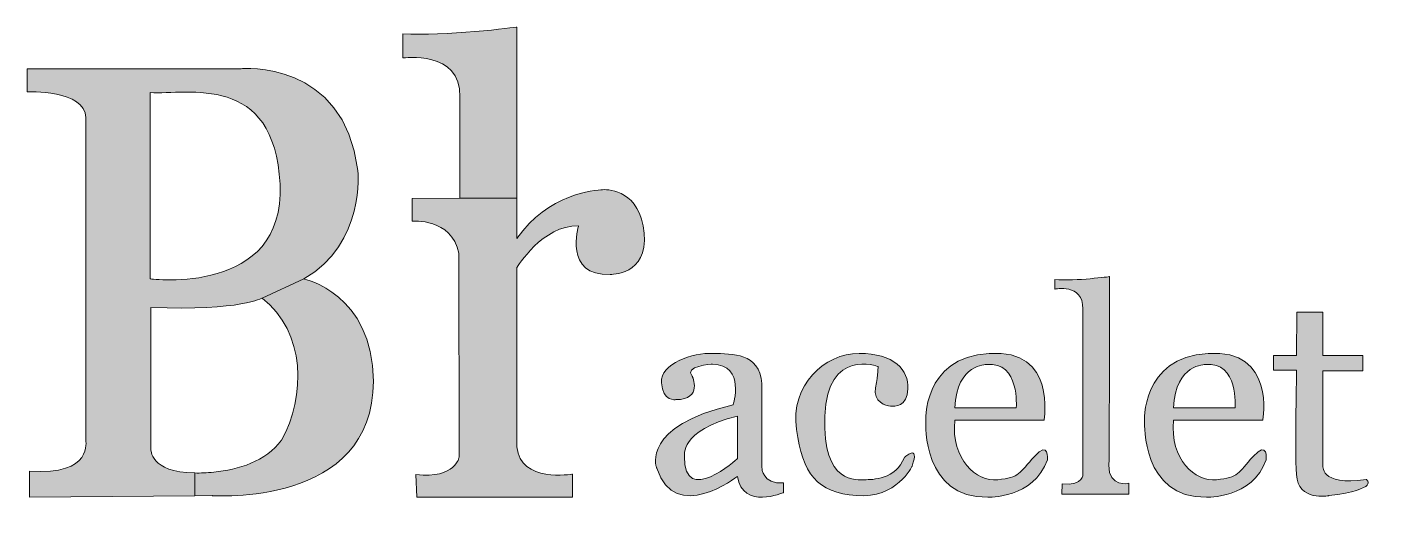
# Model space of a CAD drawing. Header units: inches. Extents: x -101 to 909, y 105 to 476.
import ezdxf

# ---------------------------------------------------------------- set-up
doc = ezdxf.new("R2010")
doc.units = ezdxf.units.IN
doc.header["$MEASUREMENT"] = 0
doc.layers.add('Ebene 1', color=7, linetype='Continuous')

# ---------------------------------------------------------------- blocks, each defined once
blk = doc.blocks.new('block 5')
at = {"layer": 'Ebene 1', "true_color": 0xa1a1a1}
h = blk.add_hatch(color=253, dxfattribs=at)
h.dxf.hatch_style = 2
edge = h.paths.add_edge_path()
edge.add_spline(control_points=[(665.8, 287.5), (681.9, 286.3), (706.7, 289.7), (706.7, 289.7), (706.7, 289.7), (706.6, 165.9), (706.2, 149.1), (705.9, 132.2), (721, 135.6), (721, 135.6), (721, 135.6), (721, 127.6), (721, 127.6), (721, 127.6), (671.2, 127.6), (671.2, 127.6), (671.2, 127.6), (671.3, 135.2), (671.3, 135.2), (688.1, 133.6), (686.7, 142.7), (686.7, 142.7), (686.7, 142.7), (686.5, 246.1), (686.8, 265.6), (687.1, 285.1), (665.8, 280.4), (665.8, 280.4), (665.8, 280.4), (665.8, 287.5), (665.8, 287.5), (665.8, 287.5), (665.8, 287.5), (665.8, 287.5)], knot_values=[0, 0, 0, 0, 1, 1, 1, 2, 2, 2, 3, 3, 3, 4, 4, 4, 5, 5, 5, 6, 6, 6, 7, 7, 7, 8, 8, 8, 9, 9, 9, 10, 10, 10, 11, 11, 11, 11], degree=3, periodic=1)
h = blk.add_hatch(color=253, dxfattribs=at)
h.dxf.hatch_style = 2
edge = h.paths.add_edge_path()
edge.add_spline(control_points=[(898.1, 138.5), (898.1, 138.5), (909, 131.3), (870.2, 126.4), (870.2, 126.4), (847.2, 121.7), (846, 142.2), (844.9, 162.6), (846.2, 219.9), (846.2, 219.9), (846.2, 219.9), (829, 220), (829, 220), (829, 220), (829, 231), (829, 231), (829, 231), (846.2, 231), (846.2, 231), (846.2, 231), (846.4, 263.2), (846.4, 263.2), (846.4, 263.2), (865.8, 263.2), (865.8, 263.2), (865.8, 263.2), (865.8, 231), (865.8, 231), (865.8, 231), (895.6, 231), (895.6, 231), (895.6, 231), (895.6, 219.5), (895.6, 219.5), (895.6, 219.5), (865.8, 219.5), (865.8, 219.5), (865.8, 219.5), (865.8, 149.4), (865.8, 149.4), (865.8, 149.4), (862.8, 133.3), (898.1, 138.5)], knot_values=[0, 0, 0, 0, 1, 1, 1, 2, 2, 2, 3, 3, 3, 4, 4, 4, 5, 5, 5, 6, 6, 6, 7, 7, 7, 8, 8, 8, 9, 9, 9, 10, 10, 10, 11, 11, 11, 12, 12, 12, 13, 13, 13, 14, 14, 14, 14], degree=3, periodic=1)
h = blk.add_hatch(color=253, dxfattribs=at)
h.dxf.hatch_style = 2
edge = h.paths.add_edge_path()
edge.add_spline(control_points=[(463.6, 135.9), (463.6, 135.9), (463.6, 128.7), (463.6, 128.7), (463.6, 128.7), (433.2, 115.5), (429.2, 140.8), (429.2, 140.8), (382.7, 104.6), (369.1, 146.8), (369, 147.1), (368.9, 147.4), (368.8, 147.7), (368.8, 147.7), (357.6, 178.5), (426, 194), (426, 194), (435.5, 223.8), (410.5, 224.4), (410.5, 224.4), (388.7, 223), (395.5, 215.5), (395.5, 215.5), (403.6, 198), (383.3, 198), (383.3, 198), (373.4, 196.3), (372.5, 210.6), (371.6, 225), (396, 233), (410.9, 232.5), (425.8, 231.9), (445.2, 233.3), (447.5, 210), (447.5, 210), (447.5, 147.1), (447.5, 147.1), (447.5, 147.1), (447.5, 134.8), (463.6, 135.9)], knot_values=[0, 0, 0, 0, 1, 1, 1, 2, 2, 2, 3, 3, 3, 4, 4, 4, 5, 5, 5, 6, 6, 6, 7, 7, 7, 8, 8, 8, 9, 9, 9, 10, 10, 10, 11, 11, 11, 12, 12, 12, 13, 13, 13, 13], degree=3, periodic=1)
edge = h.paths.add_edge_path()
edge.add_spline(control_points=[(429.2, 154), (429.2, 154), (429.2, 185.6), (429.2, 185.6), (385.5, 175.3), (389.8, 155.6), (389.8, 155.6), (388.9, 117.6), (429.2, 154), (429.2, 154)], knot_values=[0, 0, 0, 0, 1, 1, 1, 2, 2, 2, 3, 3, 3, 3], degree=3, periodic=1)
h = blk.add_hatch(color=253, dxfattribs=at)
h.dxf.hatch_style = 2
edge = h.paths.add_edge_path()
edge.add_spline(control_points=[(553.7, 154.9), (553.7, 154.9), (565.5, 165.9), (559.4, 148.3), (559.4, 148.3), (547.9, 124.1), (518, 126.4), (488.2, 128.7), (477.8, 142.9), (473.2, 175.8), (468.6, 208.8), (493.9, 232.4), (519.9, 232.5), (546, 232.5), (557.1, 219.9), (556.3, 206.1), (555.5, 192.3), (546.7, 193.1), (543.3, 193.1), (539.9, 193.1), (530.3, 196.2), (532.2, 206.9), (534.1, 217.6), (534.1, 222.6), (534.1, 222.6), (534.1, 222.6), (496.3, 237.1), (494.3, 185.6), (492.3, 134.2), (518.8, 138.2), (524.1, 138.3), (529.5, 138.3), (547.5, 138.4), (553.7, 154.9)], knot_values=[0, 0, 0, 0, 1, 1, 1, 2, 2, 2, 3, 3, 3, 4, 4, 4, 5, 5, 5, 6, 6, 6, 7, 7, 7, 8, 8, 8, 9, 9, 9, 10, 10, 10, 11, 11, 11, 11], degree=3, periodic=1)
h = blk.add_hatch(color=253, dxfattribs=at)
h.dxf.hatch_style = 2
edge = h.paths.add_edge_path()
edge.add_spline(control_points=[(650.6, 155.7), (661.8, 168.1), (660.4, 153.2), (660.4, 153.2), (650, 123.9), (615.9, 125.3), (615.9, 125.3), (567.3, 124.2), (569.6, 181), (569.6, 181), (569.6, 181), (566.5, 229.3), (617, 232.5), (667.6, 235.7), (657.8, 182.7), (657.8, 182.7), (657.8, 182.7), (591.2, 182.7), (591.2, 182.7), (588.6, 153.2), (607, 136.8), (623.3, 138.3), (639.7, 139.8), (639.4, 143.4), (650.6, 155.7)], knot_values=[0, 0, 0, 0, 1, 1, 1, 2, 2, 2, 3, 3, 3, 4, 4, 4, 5, 5, 5, 6, 6, 6, 7, 7, 7, 8, 8, 8, 8], degree=3, periodic=1)
edge = h.paths.add_edge_path()
edge.add_spline(control_points=[(637.1, 191.9), (637.1, 191.9), (640, 226.7), (615, 224.1), (615, 224.1), (592.9, 225), (591.2, 191.9), (591.2, 191.9), (637.1, 191.9), (637.1, 191.9)], knot_values=[0, 0, 0, 0, 1, 1, 1, 2, 2, 2, 3, 3, 3, 3], degree=3, periodic=1)
h = blk.add_hatch(color=253, dxfattribs=at)
h.dxf.hatch_style = 2
edge = h.paths.add_edge_path()
edge.add_spline(control_points=[(813.8, 155.7), (825, 168.1), (823.5, 153.2), (823.5, 153.2), (813.2, 123.9), (779, 125.3), (779, 125.3), (730.5, 124.2), (732.8, 181), (732.8, 181), (732.8, 181), (729.6, 229.3), (780.2, 232.5), (830.7, 235.7), (821, 182.7), (821, 182.7), (821, 182.7), (754.3, 182.7), (754.3, 182.7), (751.7, 153.2), (770.1, 136.8), (786.5, 138.3), (802.8, 139.8), (802.6, 143.4), (813.8, 155.7)], knot_values=[0, 0, 0, 0, 1, 1, 1, 2, 2, 2, 3, 3, 3, 4, 4, 4, 5, 5, 5, 6, 6, 6, 7, 7, 7, 8, 8, 8, 8], degree=3, periodic=1)
edge = h.paths.add_edge_path()
edge.add_spline(control_points=[(800.3, 191.9), (800.3, 191.9), (803.2, 226.7), (778.2, 224.1), (778.2, 224.1), (756, 225), (754.3, 191.9), (754.3, 191.9), (800.3, 191.9), (800.3, 191.9)], knot_values=[0, 0, 0, 0, 1, 1, 1, 2, 2, 2, 3, 3, 3, 3], degree=3, periodic=1)
at = {"layer": 'Ebene 1', "lineweight": 0}
for points, knots in [([(665.8, 287.5), (681.9, 286.3), (706.7, 289.7), (706.7, 289.7), (706.7, 289.7), (706.6, 165.9), (706.2, 149.1), (705.9, 132.2), (721, 135.6), (721, 135.6), (721, 135.6), (721, 127.6), (721, 127.6), (721, 127.6), (671.2, 127.6), (671.2, 127.6), (671.2, 127.6), (671.3, 135.2), (671.3, 135.2), (688.1, 133.6), (686.7, 142.7), (686.7, 142.7), (686.7, 142.7), (686.5, 246.1), (686.8, 265.6), (687.1, 285.1), (665.8, 280.4), (665.8, 280.4), (665.8, 280.4), (665.8, 287.5), (665.8, 287.5), (665.8, 287.5), (665.8, 287.5), (665.8, 287.5)], [0, 0, 0, 0, 1, 1, 1, 2, 2, 2, 3, 3, 3, 4, 4, 4, 5, 5, 5, 6, 6, 6, 7, 7, 7, 8, 8, 8, 9, 9, 9, 10, 10, 10, 11, 11, 11, 11]), ([(898.1, 138.5), (898.1, 138.5), (909, 131.3), (870.2, 126.4), (870.2, 126.4), (847.2, 121.7), (846, 142.2), (844.9, 162.6), (846.2, 219.9), (846.2, 219.9), (846.2, 219.9), (829, 220), (829, 220), (829, 220), (829, 231), (829, 231), (829, 231), (846.2, 231), (846.2, 231), (846.2, 231), (846.4, 263.2), (846.4, 263.2), (846.4, 263.2), (865.8, 263.2), (865.8, 263.2), (865.8, 263.2), (865.8, 231), (865.8, 231), (865.8, 231), (895.6, 231), (895.6, 231), (895.6, 231), (895.6, 219.5), (895.6, 219.5), (895.6, 219.5), (865.8, 219.5), (865.8, 219.5), (865.8, 219.5), (865.8, 149.4), (865.8, 149.4), (865.8, 149.4), (862.8, 133.3), (898.1, 138.5)], [0, 0, 0, 0, 1, 1, 1, 2, 2, 2, 3, 3, 3, 4, 4, 4, 5, 5, 5, 6, 6, 6, 7, 7, 7, 8, 8, 8, 9, 9, 9, 10, 10, 10, 11, 11, 11, 12, 12, 12, 13, 13, 13, 14, 14, 14, 14]), ([(463.6, 135.9), (463.6, 135.9), (463.6, 128.7), (463.6, 128.7), (463.6, 128.7), (433.2, 115.5), (429.2, 140.8), (429.2, 140.8), (382.7, 104.6), (369.1, 146.8), (369, 147.1), (368.9, 147.4), (368.8, 147.7), (368.8, 147.7), (357.6, 178.5), (426, 194), (426, 194), (435.5, 223.8), (410.5, 224.4), (410.5, 224.4), (388.7, 223), (395.5, 215.5), (395.5, 215.5), (403.6, 198), (383.3, 198), (383.3, 198), (373.4, 196.3), (372.5, 210.6), (371.6, 225), (396, 233), (410.9, 232.5), (425.8, 231.9), (445.2, 233.3), (447.5, 210), (447.5, 210), (447.5, 147.1), (447.5, 147.1), (447.5, 147.1), (447.5, 134.8), (463.6, 135.9)], [0, 0, 0, 0, 1, 1, 1, 2, 2, 2, 3, 3, 3, 4, 4, 4, 5, 5, 5, 6, 6, 6, 7, 7, 7, 8, 8, 8, 9, 9, 9, 10, 10, 10, 11, 11, 11, 12, 12, 12, 13, 13, 13, 13]), ([(553.7, 154.9), (553.7, 154.9), (565.5, 165.9), (559.4, 148.3), (559.4, 148.3), (547.9, 124.1), (518, 126.4), (488.2, 128.7), (477.8, 142.9), (473.2, 175.8), (468.6, 208.8), (493.9, 232.4), (519.9, 232.5), (546, 232.5), (557.1, 219.9), (556.3, 206.1), (555.5, 192.3), (546.7, 193.1), (543.3, 193.1), (539.9, 193.1), (530.3, 196.2), (532.2, 206.9), (534.1, 217.6), (534.1, 222.6), (534.1, 222.6), (534.1, 222.6), (496.3, 237.1), (494.3, 185.6), (492.3, 134.2), (518.8, 138.2), (524.1, 138.3), (529.5, 138.3), (547.5, 138.4), (553.7, 154.9)], [0, 0, 0, 0, 1, 1, 1, 2, 2, 2, 3, 3, 3, 4, 4, 4, 5, 5, 5, 6, 6, 6, 7, 7, 7, 8, 8, 8, 9, 9, 9, 10, 10, 10, 11, 11, 11, 11]), ([(650.6, 155.7), (661.8, 168.1), (660.4, 153.2), (660.4, 153.2), (650, 123.9), (615.9, 125.3), (615.9, 125.3), (567.3, 124.2), (569.6, 181), (569.6, 181), (569.6, 181), (566.5, 229.3), (617, 232.5), (667.6, 235.7), (657.8, 182.7), (657.8, 182.7), (657.8, 182.7), (591.2, 182.7), (591.2, 182.7), (588.6, 153.2), (607, 136.8), (623.3, 138.3), (639.7, 139.8), (639.4, 143.4), (650.6, 155.7)], [0, 0, 0, 0, 1, 1, 1, 2, 2, 2, 3, 3, 3, 4, 4, 4, 5, 5, 5, 6, 6, 6, 7, 7, 7, 8, 8, 8, 8]), ([(813.8, 155.7), (825, 168.1), (823.5, 153.2), (823.5, 153.2), (813.2, 123.9), (779, 125.3), (779, 125.3), (730.5, 124.2), (732.8, 181), (732.8, 181), (732.8, 181), (729.6, 229.3), (780.2, 232.5), (830.7, 235.7), (821, 182.7), (821, 182.7), (821, 182.7), (754.3, 182.7), (754.3, 182.7), (751.7, 153.2), (770.1, 136.8), (786.5, 138.3), (802.8, 139.8), (802.6, 143.4), (813.8, 155.7)], [0, 0, 0, 0, 1, 1, 1, 2, 2, 2, 3, 3, 3, 4, 4, 4, 5, 5, 5, 6, 6, 6, 7, 7, 7, 8, 8, 8, 8]), ([(637.1, 191.9), (637.1, 191.9), (640, 226.7), (615, 224.1), (615, 224.1), (592.9, 225), (591.2, 191.9), (591.2, 191.9), (637.1, 191.9), (637.1, 191.9)], [0, 0, 0, 0, 1, 1, 1, 2, 2, 2, 3, 3, 3, 3]), ([(800.3, 191.9), (800.3, 191.9), (803.2, 226.7), (778.2, 224.1), (778.2, 224.1), (756, 225), (754.3, 191.9), (754.3, 191.9), (800.3, 191.9), (800.3, 191.9)], [0, 0, 0, 0, 1, 1, 1, 2, 2, 2, 3, 3, 3, 3]), ([(429.2, 154), (429.2, 154), (429.2, 185.6), (429.2, 185.6), (385.5, 175.3), (389.8, 155.6), (389.8, 155.6), (388.9, 117.6), (429.2, 154), (429.2, 154)], [0, 0, 0, 0, 1, 1, 1, 2, 2, 2, 3, 3, 3, 3])]:
    blk.add_open_spline(points, degree=3, knots=knots, dxfattribs=at)
blk = doc.blocks.new('block 4')
at = {"layer": 'Ebene 1'}
blk.add_blockref('block 5', (0, 0), dxfattribs=at)
blk = doc.blocks.new('block 3')
at = {"layer": 'Ebene 1'}
blk.add_blockref('block 4', (0, 0), dxfattribs=at)
blk = doc.blocks.new('block 7')
at = {"layer": 'Ebene 1', "true_color": 0xb7d300}
h = blk.add_hatch(color=52, dxfattribs=at)
h.dxf.hatch_style = 2
edge = h.paths.add_edge_path()
edge.add_spline(control_points=[(146.2, 368.9), (146.2, 368.9), (152, 314.5), (105.9, 288), (105.9, 288), (74.8, 273.7), (74.8, 273.7), (74.8, 273.7), (59.8, 264.3), (-8.2, 266.6), (-8.2, 266.6), (-8.2, 161.1), (-8.2, 161.1), (-8.2, 161.1), (-9, 143.7), (24.5, 143.3), (24.5, 143.3), (24.5, 127.5), (24.5, 127.5), (24.5, 127.5), (24.5, 126.3), (24.5, 126.3), (24.5, 126.3), (-98.8, 125.3), (-98.8, 125.3), (-98.8, 125.3), (-98.6, 144.6), (-98.6, 144.6), (-50.7, 141.2), (-56.8, 167.8), (-56.8, 167.8), (-56.8, 167.8), (-56.8, 408.2), (-56.8, 408.2), (-56.8, 429.2), (-100.5, 427.5), (-100.5, 427.5), (-100.5, 427.5), (-100.5, 444.7), (-100.5, 444.7), (-100.5, 444.7), (59.2, 444.7), (59.2, 444.7), (59.2, 444.7), (135.9, 451.6), (146.2, 368.9)], knot_values=[0, 0, 0, 0, 1, 1, 1, 2, 2, 2, 3, 3, 3, 4, 4, 4, 5, 5, 5, 6, 6, 6, 7, 7, 7, 8, 8, 8, 9, 9, 9, 10, 10, 10, 11, 11, 11, 12, 12, 12, 13, 13, 13, 14, 14, 14, 15, 15, 15, 15], degree=3, periodic=1)
edge = h.paths.add_edge_path()
edge.add_spline(control_points=[(-8.6, 288), (-8.6, 288), (92.1, 275), (88.1, 358.5), (84.1, 442.1), (19, 425.2), (-8.6, 426.9), (-8.6, 426.9), (-8.6, 288), (-8.6, 288)], knot_values=[0, 0, 0, 0, 1, 1, 1, 2, 2, 2, 3, 3, 3, 3], degree=3, periodic=1)
at = {"layer": 'Ebene 1', "true_color": 0x7e74e1}
h = blk.add_hatch(color=183, dxfattribs=at)
h.dxf.hatch_style = 2
edge = h.paths.add_edge_path()
edge.add_spline(control_points=[(157.7, 211.8), (158.1, 117.6), (37.4, 126.4), (37.4, 126.4), (37.4, 126.4), (24.5, 126.3), (24.5, 126.3), (24.5, 126.3), (24.5, 127.5), (24.5, 127.5), (24.5, 127.5), (24.5, 143.3), (24.5, 143.3), (28.7, 143.2), (33.4, 143.4), (38.8, 144), (56.8, 145.8), (77.6, 151.7), (89.1, 167.8), (107.5, 200), (107.4, 248.5), (74.8, 273.7), (74.8, 273.7), (105.9, 288), (105.9, 288), (105.9, 288), (157.4, 277.3), (157.7, 211.8)], knot_values=[0, 0, 0, 0, 1, 1, 1, 2, 2, 2, 3, 3, 3, 4, 4, 4, 5, 5, 5, 6, 6, 6, 7, 7, 7, 8, 8, 8, 9, 9, 9, 9], degree=3, periodic=1)
at = {"layer": 'Ebene 1', "lineweight": 0}
for points, knots in [([(146.2, 368.9), (146.2, 368.9), (152, 314.5), (105.9, 288), (105.9, 288), (74.8, 273.7), (74.8, 273.7), (74.8, 273.7), (59.8, 264.3), (-8.2, 266.6), (-8.2, 266.6), (-8.2, 161.1), (-8.2, 161.1), (-8.2, 161.1), (-9, 143.7), (24.5, 143.3), (24.5, 143.3), (24.5, 127.5), (24.5, 127.5), (24.5, 127.5), (24.5, 126.3), (24.5, 126.3), (24.5, 126.3), (-98.8, 125.3), (-98.8, 125.3), (-98.8, 125.3), (-98.6, 144.6), (-98.6, 144.6), (-50.7, 141.2), (-56.8, 167.8), (-56.8, 167.8), (-56.8, 167.8), (-56.8, 408.2), (-56.8, 408.2), (-56.8, 429.2), (-100.5, 427.5), (-100.5, 427.5), (-100.5, 427.5), (-100.5, 444.7), (-100.5, 444.7), (-100.5, 444.7), (59.2, 444.7), (59.2, 444.7), (59.2, 444.7), (135.9, 451.6), (146.2, 368.9)], [0, 0, 0, 0, 1, 1, 1, 2, 2, 2, 3, 3, 3, 4, 4, 4, 5, 5, 5, 6, 6, 6, 7, 7, 7, 8, 8, 8, 9, 9, 9, 10, 10, 10, 11, 11, 11, 12, 12, 12, 13, 13, 13, 14, 14, 14, 15, 15, 15, 15]), ([(-8.6, 288), (-8.6, 288), (92.1, 275), (88.1, 358.5), (84.1, 442.1), (19, 425.2), (-8.6, 426.9), (-8.6, 426.9), (-8.6, 288), (-8.6, 288)], [0, 0, 0, 0, 1, 1, 1, 2, 2, 2, 3, 3, 3, 3]), ([(157.7, 211.8), (158.1, 117.6), (37.4, 126.4), (37.4, 126.4), (37.4, 126.4), (24.5, 126.3), (24.5, 126.3), (24.5, 126.3), (24.5, 127.5), (24.5, 127.5), (24.5, 127.5), (24.5, 143.3), (24.5, 143.3), (28.7, 143.2), (33.4, 143.4), (38.8, 144), (56.8, 145.8), (77.6, 151.7), (89.1, 167.8), (107.5, 200), (107.4, 248.5), (74.8, 273.7), (74.8, 273.7), (105.9, 288), (105.9, 288), (105.9, 288), (157.4, 277.3), (157.7, 211.8)], [0, 0, 0, 0, 1, 1, 1, 2, 2, 2, 3, 3, 3, 4, 4, 4, 5, 5, 5, 6, 6, 6, 7, 7, 7, 8, 8, 8, 9, 9, 9, 9])]:
    blk.add_open_spline(points, degree=3, knots=knots, dxfattribs=at)
blk = doc.blocks.new('block 6')
at = {"layer": 'Ebene 1'}
blk.add_blockref('block 7', (0, 0), dxfattribs=at)
blk = doc.blocks.new('block 10')
at = {"layer": 'Ebene 1', "true_color": 0xb7d300}
h = blk.add_hatch(color=52, dxfattribs=at)
h.dxf.hatch_style = 2
edge = h.paths.add_edge_path()
edge.add_spline(control_points=[(264.8, 475.7), (264.8, 475.7), (264.8, 348.2), (264.8, 348.2), (264.8, 348.2), (222.3, 348.2), (222.3, 348.2), (222.3, 348.2), (222.3, 423.6), (222.3, 423.6), (223, 458.9), (179.8, 452.7), (179.8, 452.7), (179.8, 452.7), (179.8, 470.8), (179.8, 470.8), (209.6, 468.5), (264.8, 475.7), (264.8, 475.7)], knot_values=[0, 0, 0, 0, 1, 1, 1, 2, 2, 2, 3, 3, 3, 4, 4, 4, 5, 5, 5, 6, 6, 6, 6], degree=3, periodic=1)
at = {"layer": 'Ebene 1', "true_color": 0x7e74e1}
h = blk.add_hatch(color=183, dxfattribs=at)
h.dxf.hatch_style = 2
edge = h.paths.add_edge_path()
edge.add_spline(control_points=[(359.6, 322.1), (362.7, 290.5), (334.3, 291.3), (334.3, 291.3), (299.3, 289.9), (310.7, 327.5), (310.7, 327.5), (284, 328.4), (264.8, 296.5), (264.8, 296.5), (264.8, 296.5), (264.8, 162.9), (264.8, 162.9), (267.1, 135.6), (306.1, 142.5), (306.1, 142.5), (306.1, 142.5), (306.1, 125.3), (306.1, 125.3), (306.1, 125.3), (190.1, 125.3), (190.1, 125.3), (190.1, 125.3), (189.5, 142.2), (189.5, 142.2), (219.1, 138.8), (221.7, 155.2), (221.7, 155.2), (221.7, 155.2), (221.4, 307.1), (221.4, 307.1), (216.2, 333.8), (186.7, 331), (186.7, 331), (186.7, 331), (186.7, 347.9), (186.7, 347.9), (186.7, 347.9), (222.3, 348.2), (222.3, 348.2), (222.3, 348.2), (264.8, 348.2), (264.8, 348.2), (264.8, 348.2), (264.8, 347), (264.8, 347), (264.8, 347), (264.8, 318), (264.8, 318), (287.8, 351.6), (322.9, 354.2), (328.7, 354.5), (334.4, 354.8), (356.4, 353.7), (359.6, 322.1)], knot_values=[0, 0, 0, 0, 1, 1, 1, 2, 2, 2, 3, 3, 3, 4, 4, 4, 5, 5, 5, 6, 6, 6, 7, 7, 7, 8, 8, 8, 9, 9, 9, 10, 10, 10, 11, 11, 11, 12, 12, 12, 13, 13, 13, 14, 14, 14, 15, 15, 15, 16, 16, 16, 17, 17, 17, 18, 18, 18, 18], degree=3, periodic=1)
at = {"layer": 'Ebene 1', "lineweight": 0}
for points, knots in [([(264.8, 475.7), (264.8, 475.7), (264.8, 348.2), (264.8, 348.2), (264.8, 348.2), (222.3, 348.2), (222.3, 348.2), (222.3, 348.2), (222.3, 423.6), (222.3, 423.6), (223, 458.9), (179.8, 452.7), (179.8, 452.7), (179.8, 452.7), (179.8, 470.8), (179.8, 470.8), (209.6, 468.5), (264.8, 475.7), (264.8, 475.7)], [0, 0, 0, 0, 1, 1, 1, 2, 2, 2, 3, 3, 3, 4, 4, 4, 5, 5, 5, 6, 6, 6, 6]), ([(359.6, 322.1), (362.7, 290.5), (334.3, 291.3), (334.3, 291.3), (299.3, 289.9), (310.7, 327.5), (310.7, 327.5), (284, 328.4), (264.8, 296.5), (264.8, 296.5), (264.8, 296.5), (264.8, 162.9), (264.8, 162.9), (267.1, 135.6), (306.1, 142.5), (306.1, 142.5), (306.1, 142.5), (306.1, 125.3), (306.1, 125.3), (306.1, 125.3), (190.1, 125.3), (190.1, 125.3), (190.1, 125.3), (189.5, 142.2), (189.5, 142.2), (219.1, 138.8), (221.7, 155.2), (221.7, 155.2), (221.7, 155.2), (221.4, 307.1), (221.4, 307.1), (216.2, 333.8), (186.7, 331), (186.7, 331), (186.7, 331), (186.7, 347.9), (186.7, 347.9), (186.7, 347.9), (222.3, 348.2), (222.3, 348.2), (222.3, 348.2), (264.8, 348.2), (264.8, 348.2), (264.8, 348.2), (264.8, 347), (264.8, 347), (264.8, 347), (264.8, 318), (264.8, 318), (287.8, 351.6), (322.9, 354.2), (328.7, 354.5), (334.4, 354.8), (356.4, 353.7), (359.6, 322.1)], [0, 0, 0, 0, 1, 1, 1, 2, 2, 2, 3, 3, 3, 4, 4, 4, 5, 5, 5, 6, 6, 6, 7, 7, 7, 8, 8, 8, 9, 9, 9, 10, 10, 10, 11, 11, 11, 12, 12, 12, 13, 13, 13, 14, 14, 14, 15, 15, 15, 16, 16, 16, 17, 17, 17, 18, 18, 18, 18])]:
    blk.add_open_spline(points, degree=3, knots=knots, dxfattribs=at)
blk = doc.blocks.new('block 9')
at = {"layer": 'Ebene 1'}
blk.add_blockref('block 10', (0, 0), dxfattribs=at)
blk = doc.blocks.new('block 8')
at = {"layer": 'Ebene 1'}
blk.add_blockref('block 9', (0, 0), dxfattribs=at)
blk = doc.blocks.new('block 2')
at = {"layer": 'Ebene 1'}
for name in ['block 8', 'block 6', 'block 3']:
    blk.add_blockref(name, (0, 0), dxfattribs=at)

msp = doc.modelspace()

# ---------------------------------------------------------------- block references
at = {"layer": 'Ebene 1'}
msp.add_blockref('block 2', (0, 0), dxfattribs=at)

doc.saveas('drawing.dxf')
